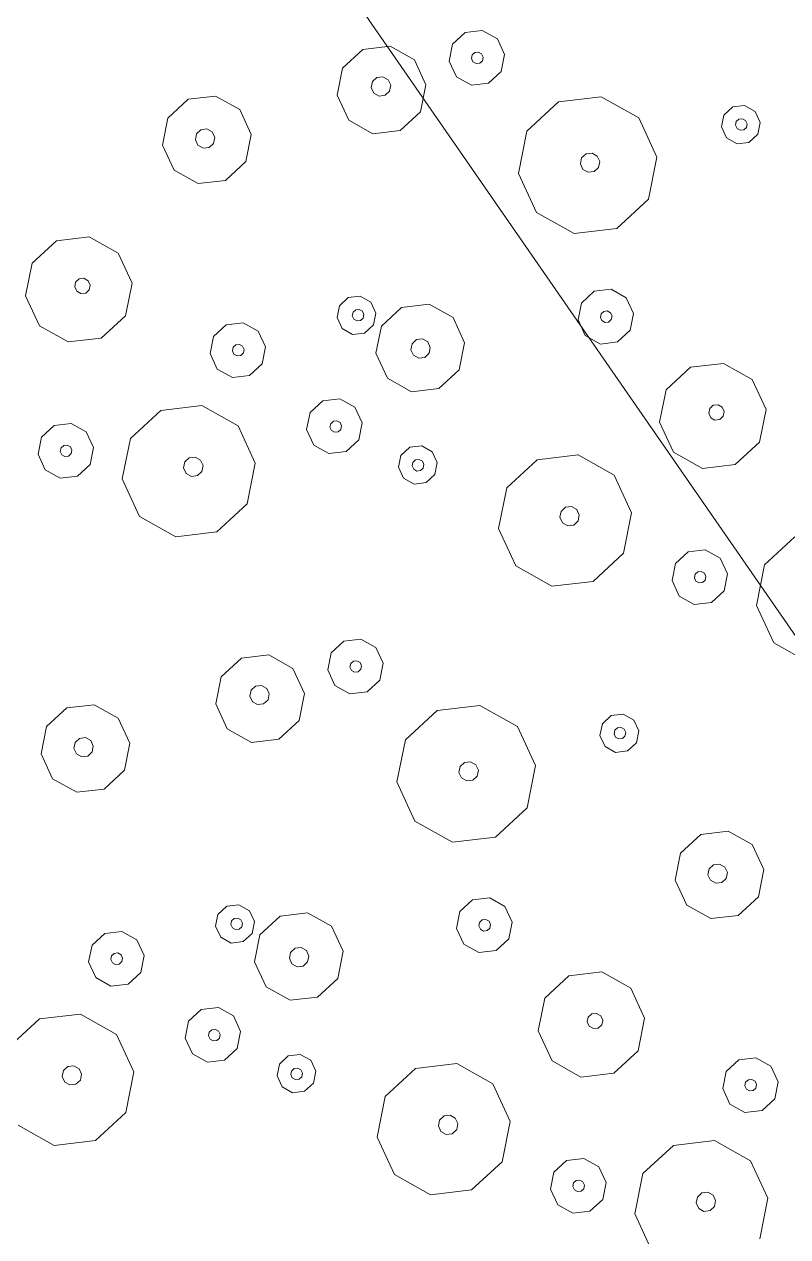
# Model space of a CAD drawing. Header units: metres. Extents: x -2858 to 512, y -1995 to 1252.
# Drawn here: x -572.167 to -569.978, y 418.468 to 421.946 of the extents above; entities that cross this region are included whole.
import ezdxf
from ezdxf.lldxf.tags import DXFTag

# ---------------------------------------------------------------- set-up
doc = ezdxf.new("R2010")
doc.units = ezdxf.units.M
doc.layers.add('Calque commun', color=7, linetype='Continuous')
tags = doc.linetypes.add('HIDDENX2', pattern=[0.75, 0.5, -0.25]).pattern_tags.tags
tags[6:7] = [DXFTag(74, 4), DXFTag(75, 0), DXFTag(340, '0'), DXFTag(46, 1.0), DXFTag(50, 0.0), DXFTag(44, 0.0), DXFTag(45, 0.0)]
tags[4:5] = [DXFTag(74, 4), DXFTag(75, 0), DXFTag(340, '0'), DXFTag(46, 1.0), DXFTag(50, 0.0), DXFTag(44, 0.0), DXFTag(45, 0.0)]

# ---------------------------------------------------------------- blocks, each defined once
blk = doc.blocks.new('pattern')
at = {"layer": 'Calque commun', "color": 54, "linetype": 'Continuous', "lineweight": 9}
for p, q in [((62.8401, 52.5168), (62.9423, 52.5772)), ((62.7929, 52.408), (62.8401, 52.5168)), ((62.8187, 52.2922), (62.7929, 52.408)), ((62.9382, 52.3938), (62.9451, 52.4096)), ((62.942, 52.3769), (62.9382, 52.3938)), ((62.9451, 52.4096), (62.96, 52.4184)), ((62.96, 52.4184), (62.9772, 52.4168)), ((62.9772, 52.4168), (62.9902, 52.4053)), ((62.9939, 52.3885), (62.9871, 52.3726)), ((62.9902, 52.4053), (62.9939, 52.3885)), ((62.9549, 52.3654), (62.942, 52.3769)), ((62.9722, 52.3638), (62.9549, 52.3654)), ((62.9871, 52.3726), (62.9722, 52.3638)), ((63.1752, 52.3716), (63.128, 52.2627)), ((62.5717, 52.3158), (62.6142, 52.3409)), ((62.6142, 52.3409), (62.6635, 52.3362)), ((62.6635, 52.3362), (62.7005, 52.3035)), ((62.552, 52.2704), (62.5717, 52.3158)), ((62.7005, 52.3035), (62.7113, 52.2553)), ((62.9077, 52.2136), (62.8187, 52.2922)), ((62.5627, 52.2222), (62.552, 52.2704)), ((62.6142, 52.2653), (62.6183, 52.2748)), ((62.6164, 52.2552), (62.6142, 52.2653)), ((62.6242, 52.2483), (62.6164, 52.2552)), ((62.6183, 52.2748), (62.6273, 52.2801)), ((62.6346, 52.2473), (62.6242, 52.2483)), ((62.6273, 52.2801), (62.6376, 52.2791)), ((62.6435, 52.2526), (62.6346, 52.2473)), ((62.6376, 52.2791), (62.6454, 52.2723)), ((62.6476, 52.2621), (62.6435, 52.2526)), ((62.6454, 52.2723), (62.6476, 52.2621)), ((62.7113, 52.2553), (62.6916, 52.2099)), ((63.128, 52.2627), (63.0258, 52.2024)), ((62.5998, 52.1895), (62.5627, 52.2222)), ((63.0258, 52.2024), (62.9077, 52.2136)), ((62.649, 52.1848), (62.5998, 52.1895)), ((62.6916, 52.2099), (62.649, 52.1848)), ((63.116, 52.1408), (63.1585, 52.166)), ((63.1585, 52.166), (63.2078, 52.1613)), ((63.2078, 52.1613), (63.2448, 52.1286)), ((63.0963, 52.0955), (63.116, 52.1408)), ((63.2448, 52.1286), (63.2556, 52.0803)), ((63.1071, 52.0472), (63.0963, 52.0955)), ((63.1585, 52.0903), (63.1626, 52.0999)), ((63.1608, 52.0802), (63.1585, 52.0903)), ((63.1685, 52.0733), (63.1608, 52.0802)), ((63.1626, 52.0999), (63.1716, 52.1051)), ((63.1789, 52.0723), (63.1685, 52.0733)), ((63.1716, 52.1051), (63.1819, 52.1042)), ((63.1878, 52.0776), (63.1789, 52.0723)), ((63.1819, 52.1042), (63.1897, 52.0973)), ((63.1919, 52.0872), (63.1878, 52.0776)), ((63.1897, 52.0973), (63.1919, 52.0872)), ((63.2556, 52.0803), (63.2359, 52.0349)), ((63.1441, 52.0145), (63.1071, 52.0472)), ((63.1933, 52.0098), (63.1441, 52.0145)), ((63.2359, 52.0349), (63.1933, 52.0098)), ((62.691, 51.9088), (62.7728, 51.9571)), ((62.7728, 51.9571), (62.8673, 51.9481)), ((62.8673, 51.9481), (62.9384, 51.8853)), ((62.1454, 51.8792), (62.2135, 51.9194)), ((62.2135, 51.9194), (62.2923, 51.9119)), ((62.2923, 51.9119), (62.3516, 51.8596)), ((62.6533, 51.8217), (62.691, 51.9088)), ((62.1139, 51.8066), (62.1454, 51.8792)), ((62.9384, 51.8853), (62.9591, 51.7926)), ((63.1686, 51.8189), (63.2708, 51.8792)), ((63.2708, 51.8792), (63.3889, 51.868)), ((63.3889, 51.868), (63.4778, 51.7894)), ((62.3516, 51.8596), (62.3688, 51.7824)), ((62.775, 51.8231), (62.7869, 51.8301)), ((62.7869, 51.8301), (62.8007, 51.8288)), ((62.1311, 51.7294), (62.1139, 51.8066)), ((62.2144, 51.7908), (62.2212, 51.8067)), ((62.2212, 51.8067), (62.2361, 51.8155)), ((62.2361, 51.8155), (62.2534, 51.8138)), ((62.2534, 51.8138), (62.2663, 51.8024)), ((62.2663, 51.8024), (62.2701, 51.7855)), ((62.6739, 51.7291), (62.6533, 51.8217)), ((62.7695, 51.8104), (62.775, 51.8231)), ((62.7725, 51.7969), (62.7695, 51.8104)), ((62.7829, 51.7877), (62.7725, 51.7969)), ((62.8007, 51.8288), (62.8111, 51.8196)), ((62.8141, 51.8061), (62.8086, 51.7934)), ((62.8111, 51.8196), (62.8141, 51.8061)), ((63.1214, 51.71), (63.1686, 51.8189)), ((62.2181, 51.7739), (62.2144, 51.7908)), ((62.2311, 51.7624), (62.2181, 51.7739)), ((62.2483, 51.7608), (62.2311, 51.7624)), ((62.2632, 51.7696), (62.2483, 51.7608)), ((62.2701, 51.7855), (62.2632, 51.7696)), ((62.3688, 51.7824), (62.3373, 51.7098)), ((62.7967, 51.7864), (62.7829, 51.7877)), ((62.8086, 51.7934), (62.7967, 51.7864)), ((62.9591, 51.7926), (62.9213, 51.7055)), ((63.4778, 51.7894), (63.5036, 51.6736)), ((62.1904, 51.6771), (62.1311, 51.7294)), ((62.7451, 51.6663), (62.6739, 51.7291)), ((62.3373, 51.7098), (62.2692, 51.6696)), ((62.9213, 51.7055), (62.8396, 51.6573)), ((63.1472, 51.5942), (63.1214, 51.71)), ((63.2667, 51.6958), (63.2735, 51.7117)), ((63.2704, 51.6789), (63.2667, 51.6958)), ((63.2735, 51.7117), (63.2884, 51.7205)), ((63.2884, 51.7205), (63.3057, 51.7189)), ((63.3057, 51.7189), (63.3186, 51.7074)), ((63.3224, 51.6905), (63.3155, 51.6746)), ((63.3186, 51.7074), (63.3224, 51.6905)), ((62.2692, 51.6696), (62.1904, 51.6771)), ((62.8396, 51.6573), (62.7451, 51.6663)), ((63.2834, 51.6675), (63.2704, 51.6789)), ((63.3006, 51.6658), (63.2834, 51.6675)), ((63.3155, 51.6746), (63.3006, 51.6658)), ((63.5036, 51.6736), (63.4564, 51.5648)), ((63.2361, 51.5157), (63.1472, 51.5942)), ((61.6162, 51.5822), (61.642, 51.4664)), ((63.4564, 51.5648), (63.3542, 51.5044)), ((63.3542, 51.5044), (63.2361, 51.5157)), ((61.642, 51.4664), (61.5948, 51.3575)), ((62.7389, 51.4415), (62.7815, 51.4667)), ((62.7815, 51.4667), (62.8307, 51.462)), ((62.8307, 51.462), (62.8678, 51.4293)), ((62.7192, 51.3962), (62.7389, 51.4415)), ((62.8678, 51.4293), (62.8785, 51.381)), ((62.73, 51.3479), (62.7192, 51.3962)), ((62.7814, 51.3911), (62.7856, 51.4006)), ((62.7837, 51.3809), (62.7814, 51.3911)), ((62.7915, 51.3741), (62.7837, 51.3809)), ((62.7856, 51.4006), (62.7945, 51.4059)), ((62.7945, 51.4059), (62.8049, 51.4049)), ((62.8108, 51.3783), (62.8018, 51.3731)), ((62.8049, 51.4049), (62.8126, 51.398)), ((62.8149, 51.3879), (62.8108, 51.3783)), ((62.8126, 51.398), (62.8149, 51.3879)), ((62.8785, 51.381), (62.8589, 51.3356)), ((61.5948, 51.3575), (61.4926, 51.2972)), ((62.0744, 51.3149), (62.0882, 51.3467)), ((62.0882, 51.3467), (62.118, 51.3643)), ((62.118, 51.3643), (62.1524, 51.361)), ((62.1524, 51.361), (62.1784, 51.3381)), ((62.7671, 51.3152), (62.73, 51.3479)), ((62.8018, 51.3731), (62.7915, 51.3741)), ((61.4926, 51.2972), (61.3745, 51.3084)), ((62.0819, 51.2812), (62.0744, 51.3149)), ((62.1122, 51.3121), (62.1163, 51.3216)), ((62.1144, 51.302), (62.1122, 51.3121)), ((62.1163, 51.3216), (62.1253, 51.3269)), ((62.1253, 51.3269), (62.1356, 51.3259)), ((62.1356, 51.3259), (62.1434, 51.319)), ((62.1456, 51.3089), (62.1415, 51.2994)), ((62.1434, 51.319), (62.1456, 51.3089)), ((62.1784, 51.3381), (62.1859, 51.3043)), ((62.8163, 51.3105), (62.7671, 51.3152)), ((62.8589, 51.3356), (62.8163, 51.3105)), ((63.4195, 51.2762), (63.4332, 51.308)), ((63.4332, 51.308), (63.463, 51.3256)), ((63.463, 51.3256), (63.4975, 51.3223)), ((63.4975, 51.3223), (63.5234, 51.2994)), ((62.1079, 51.2583), (62.0819, 51.2812)), ((62.1222, 51.2951), (62.1144, 51.302)), ((62.1326, 51.2941), (62.1222, 51.2951)), ((62.1415, 51.2994), (62.1326, 51.2941)), ((62.1859, 51.3043), (62.1721, 51.2726)), ((63.427, 51.2424), (63.4195, 51.2762)), ((63.4589, 51.2735), (63.463, 51.283)), ((63.4612, 51.2633), (63.4589, 51.2735)), ((63.463, 51.283), (63.472, 51.2883)), ((63.472, 51.2883), (63.4823, 51.2873)), ((63.4823, 51.2873), (63.4901, 51.2804)), ((63.4901, 51.2804), (63.4924, 51.2703)), ((63.5234, 51.2994), (63.531, 51.2656)), ((61.5828, 51.2356), (61.6254, 51.2608)), ((61.6254, 51.2608), (61.6746, 51.2561)), ((61.6746, 51.2561), (61.7117, 51.2234)), ((62.1423, 51.255), (62.1079, 51.2583)), ((62.1721, 51.2726), (62.1423, 51.255)), ((62.3599, 51.1924), (62.4663, 51.2552)), ((62.4663, 51.2552), (62.5894, 51.2435)), ((62.5894, 51.2435), (62.682, 51.1617)), ((63.4529, 51.2195), (63.427, 51.2424)), ((63.4689, 51.2565), (63.4612, 51.2633)), ((63.4793, 51.2555), (63.4689, 51.2565)), ((63.4882, 51.2607), (63.4793, 51.2555)), ((63.4924, 51.2703), (63.4882, 51.2607)), ((63.531, 51.2656), (63.5172, 51.2338)), ((61.5631, 51.1903), (61.5828, 51.2356)), ((61.7117, 51.2234), (61.7224, 51.1751)), ((63.4874, 51.2162), (63.4529, 51.2195)), ((63.5172, 51.2338), (63.4874, 51.2162)), ((61.5739, 51.142), (61.5631, 51.1903)), ((61.6253, 51.1852), (61.6295, 51.1947)), ((61.6276, 51.175), (61.6253, 51.1852)), ((61.6354, 51.1681), (61.6276, 51.175)), ((61.6295, 51.1947), (61.6384, 51.2)), ((61.6384, 51.2), (61.6487, 51.199)), ((61.6546, 51.1724), (61.6457, 51.1672)), ((61.6487, 51.199), (61.6565, 51.1921)), ((61.6588, 51.182), (61.6546, 51.1724)), ((61.6565, 51.1921), (61.6588, 51.182)), ((61.7224, 51.1751), (61.7027, 51.1297)), ((62.3107, 51.0789), (62.3599, 51.1924)), ((63.1245, 51.1369), (63.1926, 51.1771)), ((63.1926, 51.1771), (63.2714, 51.1696)), ((63.2714, 51.1696), (63.3307, 51.1173)), ((61.6109, 51.1093), (61.5739, 51.142)), ((61.6457, 51.1672), (61.6354, 51.1681)), ((62.682, 51.1617), (62.7089, 51.041)), ((63.093, 51.0643), (63.1245, 51.1369)), ((61.6602, 51.1046), (61.6109, 51.1093)), ((61.7027, 51.1297), (61.6602, 51.1046)), ((63.3307, 51.1173), (63.3479, 51.0401)), ((62.3376, 50.9583), (62.3107, 51.0789)), ((62.4719, 51.0632), (62.4788, 51.0791)), ((62.4788, 51.0791), (62.4937, 51.0879)), ((62.4937, 51.0879), (62.5109, 51.0863)), ((62.5109, 51.0863), (62.5239, 51.0748)), ((62.5239, 51.0748), (62.5277, 51.0579)), ((63.1102, 50.9871), (63.093, 51.0643)), ((63.1933, 51.0567), (63.2002, 51.0725)), ((63.2002, 51.0725), (63.2151, 51.0813)), ((63.2151, 51.0813), (63.2323, 51.0797)), ((63.2323, 51.0797), (63.2453, 51.0682)), ((63.2453, 51.0682), (63.249, 51.0513)), ((63.4726, 51.0259), (63.4922, 51.0713)), ((63.4922, 51.0713), (63.5348, 51.0964)), ((63.5348, 51.0964), (63.584, 51.0917)), ((63.584, 51.0917), (63.6211, 51.059)), ((61.1579, 51.0036), (61.2396, 51.0519)), ((61.2396, 51.0519), (61.3341, 51.0429)), ((61.3341, 51.0429), (61.4053, 50.9801)), ((62.4757, 51.0463), (62.4719, 51.0632)), ((62.4887, 51.0349), (62.4757, 51.0463)), ((62.5059, 51.0332), (62.4887, 51.0349)), ((62.5208, 51.042), (62.5059, 51.0332)), ((62.5277, 51.0579), (62.5208, 51.042)), ((62.7089, 51.041), (62.6597, 50.9276)), ((63.197, 51.0398), (63.1933, 51.0567)), ((63.21, 51.0283), (63.197, 51.0398)), ((63.2421, 51.0355), (63.2272, 51.0267)), ((63.249, 51.0513), (63.2421, 51.0355)), ((63.3479, 51.0401), (63.3164, 50.9675)), ((63.5335, 51.0237), (63.5376, 51.0333)), ((63.5376, 51.0333), (63.5465, 51.0385)), ((63.5465, 51.0385), (63.5569, 51.0375)), ((63.5569, 51.0375), (63.5647, 51.0307)), ((63.5647, 51.0307), (63.5669, 51.0205)), ((63.6211, 51.059), (63.6318, 51.0107)), ((61.1201, 50.9165), (61.1579, 51.0036)), ((63.2272, 51.0267), (63.21, 51.0283)), ((63.4833, 50.9777), (63.4726, 51.0259)), ((63.5357, 51.0136), (63.5335, 51.0237)), ((63.5435, 51.0067), (63.5357, 51.0136)), ((63.5538, 51.0057), (63.5435, 51.0067)), ((63.5628, 51.011), (63.5538, 51.0057)), ((63.5669, 51.0205), (63.5628, 51.011)), ((63.6318, 51.0107), (63.6122, 50.9654)), ((61.4053, 50.9801), (61.4259, 50.8874)), ((61.6354, 50.9137), (61.7376, 50.974)), ((61.7376, 50.974), (61.8557, 50.9628)), ((61.8557, 50.9628), (61.9447, 50.8842)), ((63.1695, 50.9348), (63.1102, 50.9871)), ((63.3164, 50.9675), (63.2483, 50.9273)), ((63.5204, 50.9449), (63.4833, 50.9777)), ((63.6122, 50.9654), (63.5696, 50.9402)), ((63.7826, 50.9205), (63.8848, 50.9808)), ((63.8848, 50.9808), (64.0029, 50.9696)), ((64.0029, 50.9696), (64.0919, 50.891)), ((62.4302, 50.8765), (62.3376, 50.9583)), ((62.6597, 50.9276), (62.5533, 50.8648)), ((63.2483, 50.9273), (63.1695, 50.9348)), ((63.5696, 50.9402), (63.5204, 50.9449)), ((61.1407, 50.8239), (61.1201, 50.9165)), ((61.2363, 50.9052), (61.2418, 50.9179)), ((61.2393, 50.8917), (61.2363, 50.9052)), ((61.2497, 50.8825), (61.2393, 50.8917)), ((61.2418, 50.9179), (61.2538, 50.9249)), ((61.2538, 50.9249), (61.2675, 50.9236)), ((61.2675, 50.9236), (61.2779, 50.9144)), ((61.2809, 50.9009), (61.2754, 50.8882)), ((61.2779, 50.9144), (61.2809, 50.9009)), ((61.5882, 50.8048), (61.6354, 50.9137)), ((63.2171, 50.8587), (63.2308, 50.8904)), ((63.2308, 50.8904), (63.2606, 50.908)), ((63.2606, 50.908), (63.2951, 50.9048)), ((63.2951, 50.9048), (63.321, 50.8819)), ((63.7354, 50.8116), (63.7826, 50.9205)), ((64.0919, 50.891), (64.1177, 50.7752)), ((61.2635, 50.8812), (61.2497, 50.8825)), ((61.2754, 50.8882), (61.2635, 50.8812)), ((61.4259, 50.8874), (61.3881, 50.8003)), ((61.9447, 50.8842), (61.9705, 50.7684)), ((62.5533, 50.8648), (62.4302, 50.8765)), ((63.2246, 50.8249), (63.2171, 50.8587)), ((63.2527, 50.8583), (63.2568, 50.8678)), ((63.255, 50.8482), (63.2527, 50.8583)), ((63.2568, 50.8678), (63.2658, 50.8731)), ((63.2658, 50.8731), (63.2761, 50.8721)), ((63.2761, 50.8721), (63.2839, 50.8653)), ((63.2839, 50.8653), (63.2862, 50.8551)), ((63.321, 50.8819), (63.3286, 50.8481)), ((61.2119, 50.7611), (61.1407, 50.8239)), ((63.2505, 50.802), (63.2246, 50.8249)), ((63.2628, 50.8413), (63.255, 50.8482)), ((63.2731, 50.8403), (63.2628, 50.8413)), ((63.282, 50.8456), (63.2731, 50.8403)), ((63.2862, 50.8551), (63.282, 50.8456)), ((63.3286, 50.8481), (63.3148, 50.8163)), ((63.8876, 50.8133), (63.9025, 50.8221)), ((63.9025, 50.8221), (63.9197, 50.8204)), ((61.3881, 50.8003), (61.3064, 50.7521)), ((61.614, 50.689), (61.5882, 50.8048)), ((61.7335, 50.7906), (61.7404, 50.8065)), ((61.7372, 50.7737), (61.7335, 50.7906)), ((61.7404, 50.8065), (61.7553, 50.8153)), ((61.7553, 50.8153), (61.7725, 50.8137)), ((61.7725, 50.8137), (61.7855, 50.8022)), ((61.7855, 50.8022), (61.7892, 50.7853)), ((63.285, 50.7987), (63.2505, 50.802)), ((63.3148, 50.8163), (63.285, 50.7987)), ((63.7612, 50.6958), (63.7354, 50.8116)), ((63.8807, 50.7974), (63.8876, 50.8133)), ((63.8845, 50.7805), (63.8807, 50.7974)), ((63.9197, 50.8204), (63.9327, 50.809)), ((63.9364, 50.7921), (63.9296, 50.7762)), ((63.9327, 50.809), (63.9364, 50.7921)), ((61.3064, 50.7521), (61.2119, 50.7611)), ((61.7502, 50.7623), (61.7372, 50.7737)), ((61.7674, 50.7606), (61.7502, 50.7623)), ((61.7823, 50.7694), (61.7674, 50.7606)), ((61.7892, 50.7853), (61.7823, 50.7694)), ((61.9705, 50.7684), (61.9233, 50.6596)), ((63.8974, 50.7691), (63.8845, 50.7805)), ((63.9147, 50.7674), (63.8974, 50.7691)), ((63.9296, 50.7762), (63.9147, 50.7674)), ((63.4945, 50.6741), (63.5142, 50.7194)), ((63.5142, 50.7194), (63.5567, 50.7446)), ((63.5567, 50.7446), (63.6059, 50.7399)), ((63.6059, 50.7399), (63.643, 50.7072)), ((61.7029, 50.6105), (61.614, 50.689)), ((62.4323, 50.6708), (62.4748, 50.6959)), ((62.4748, 50.6959), (62.5241, 50.6912)), ((62.5241, 50.6912), (62.5611, 50.6585)), ((63.5608, 50.6785), (63.5698, 50.6838)), ((63.5698, 50.6838), (63.5801, 50.6828)), ((63.5801, 50.6828), (63.5879, 50.6759)), ((63.643, 50.7072), (63.6538, 50.6589)), ((63.8502, 50.6173), (63.7612, 50.6958)), ((61.9233, 50.6596), (61.8211, 50.5992)), ((62.4126, 50.6254), (62.4323, 50.6708)), ((62.5611, 50.6585), (62.5719, 50.6103)), ((63.5052, 50.6258), (63.4945, 50.6741)), ((63.5567, 50.669), (63.5608, 50.6785)), ((63.5589, 50.6588), (63.5567, 50.669)), ((63.5667, 50.6519), (63.5589, 50.6588)), ((63.5771, 50.651), (63.5667, 50.6519)), ((63.586, 50.6562), (63.5771, 50.651)), ((63.5901, 50.6658), (63.586, 50.6562)), ((63.5879, 50.6759), (63.5901, 50.6658)), ((63.6538, 50.6589), (63.6341, 50.6135)), ((62.4234, 50.5772), (62.4126, 50.6254)), ((62.4748, 50.6203), (62.4789, 50.6298)), ((62.4771, 50.6102), (62.4748, 50.6203)), ((62.4789, 50.6298), (62.4879, 50.6351)), ((62.4879, 50.6351), (62.4982, 50.6341)), ((62.4982, 50.6341), (62.506, 50.6273)), ((62.5082, 50.6171), (62.5041, 50.6076)), ((62.506, 50.6273), (62.5082, 50.6171)), ((63.5423, 50.5931), (63.5052, 50.6258)), ((63.6341, 50.6135), (63.5915, 50.5884)), ((63.9683, 50.606), (63.8502, 50.6173)), ((61.8211, 50.5992), (61.7029, 50.6105)), ((62.4848, 50.6033), (62.4771, 50.6102)), ((62.4952, 50.6023), (62.4848, 50.6033)), ((62.5041, 50.6076), (62.4952, 50.6023)), ((62.5719, 50.6103), (62.5522, 50.5649)), ((62.6473, 50.5604), (62.7154, 50.6006)), ((62.7154, 50.6006), (62.7942, 50.5931)), ((62.7942, 50.5931), (62.8535, 50.5408)), ((63.5915, 50.5884), (63.5423, 50.5931)), ((61.2057, 50.5363), (61.2483, 50.5615)), ((61.2483, 50.5615), (61.2975, 50.5568)), ((61.2975, 50.5568), (61.3346, 50.5241)), ((62.4604, 50.5444), (62.4234, 50.5772)), ((62.5096, 50.5398), (62.4604, 50.5444)), ((62.5522, 50.5649), (62.5096, 50.5398)), ((62.6159, 50.4879), (62.6473, 50.5604)), ((61.1861, 50.491), (61.2057, 50.5363)), ((61.3346, 50.5241), (61.3454, 50.4758)), ((62.8535, 50.5408), (62.8707, 50.4636)), ((61.1968, 50.4427), (61.1861, 50.491)), ((61.2483, 50.4859), (61.2524, 50.4954)), ((61.2505, 50.4757), (61.2483, 50.4859)), ((61.2583, 50.4689), (61.2505, 50.4757)), ((61.2524, 50.4954), (61.2613, 50.5007)), ((61.2613, 50.5007), (61.2717, 50.4997)), ((61.2776, 50.4731), (61.2686, 50.4679)), ((61.2717, 50.4997), (61.2795, 50.4928)), ((61.2817, 50.4827), (61.2776, 50.4731)), ((61.2795, 50.4928), (61.2817, 50.4827)), ((61.3454, 50.4758), (61.3257, 50.4304)), ((62.6331, 50.4106), (62.6159, 50.4879)), ((62.7088, 50.4705), (62.7157, 50.4864)), ((62.7157, 50.4864), (62.7306, 50.4952)), ((62.7306, 50.4952), (62.7479, 50.4935)), ((62.7479, 50.4935), (62.7608, 50.4821)), ((62.7608, 50.4821), (62.7646, 50.4652)), ((60.5412, 50.4098), (60.555, 50.4415)), ((60.555, 50.4415), (60.5848, 50.4591)), ((60.5848, 50.4591), (60.6193, 50.4558)), ((60.6193, 50.4558), (60.6452, 50.4329)), ((61.2339, 50.41), (61.1968, 50.4427)), ((61.2686, 50.4679), (61.2583, 50.4689)), ((62.7126, 50.4536), (62.7088, 50.4705)), ((62.7256, 50.4421), (62.7126, 50.4536)), ((62.7428, 50.4405), (62.7256, 50.4421)), ((62.7577, 50.4493), (62.7428, 50.4405)), ((62.7646, 50.4652), (62.7577, 50.4493)), ((62.8707, 50.4636), (62.8392, 50.391)), ((60.5488, 50.376), (60.5412, 50.4098)), ((60.579, 50.4069), (60.5831, 50.4164)), ((60.5813, 50.3968), (60.579, 50.4069)), ((60.5831, 50.4164), (60.5921, 50.4217)), ((60.5921, 50.4217), (60.6024, 50.4207)), ((60.6024, 50.4207), (60.6102, 50.4138)), ((60.6125, 50.4037), (60.6083, 50.3942)), ((60.6102, 50.4138), (60.6125, 50.4037)), ((60.6452, 50.4329), (60.6527, 50.3991)), ((61.2831, 50.4053), (61.2339, 50.41)), ((61.3257, 50.4304), (61.2831, 50.4053)), ((61.9001, 50.4028), (61.9299, 50.4204)), ((61.9299, 50.4204), (61.9643, 50.4171)), ((61.9643, 50.4171), (61.9903, 50.3942)), ((62.6924, 50.3583), (62.6331, 50.4106)), ((60.5747, 50.3531), (60.5488, 50.376)), ((60.589, 50.3899), (60.5813, 50.3968)), ((60.5994, 50.3889), (60.589, 50.3899)), ((60.6083, 50.3942), (60.5994, 50.3889)), ((60.6527, 50.3991), (60.639, 50.3674)), ((61.8863, 50.371), (61.9001, 50.4028)), ((61.8938, 50.3372), (61.8863, 50.371)), ((61.9257, 50.3683), (61.9299, 50.3778)), ((61.9299, 50.3778), (61.9388, 50.3831)), ((61.9388, 50.3831), (61.9491, 50.3821)), ((61.9491, 50.3821), (61.9569, 50.3752)), ((61.9569, 50.3752), (61.9592, 50.3651)), ((61.9903, 50.3942), (61.9978, 50.3604)), ((62.8392, 50.391), (62.7711, 50.3508)), ((60.6092, 50.3498), (60.5747, 50.3531)), ((60.639, 50.3674), (60.6092, 50.3498)), ((60.8267, 50.2872), (60.9331, 50.35)), ((60.9331, 50.35), (61.0562, 50.3383)), ((61.0562, 50.3383), (61.1489, 50.2565)), ((61.9198, 50.3143), (61.8938, 50.3372)), ((61.928, 50.3581), (61.9257, 50.3683)), ((61.9358, 50.3513), (61.928, 50.3581)), ((61.9461, 50.3503), (61.9358, 50.3513)), ((61.9551, 50.3556), (61.9461, 50.3503)), ((61.9592, 50.3651), (61.9551, 50.3556)), ((61.9978, 50.3604), (61.984, 50.3286)), ((62.7711, 50.3508), (62.6924, 50.3583)), ((61.9542, 50.311), (61.9198, 50.3143)), ((61.984, 50.3286), (61.9542, 50.311)), ((63.0879, 50.2829), (63.156, 50.3231)), ((63.156, 50.3231), (63.2348, 50.3156)), ((63.2348, 50.3156), (63.2941, 50.2632)), ((60.7775, 50.1738), (60.8267, 50.2872)), ((61.5913, 50.2317), (61.6595, 50.2719)), ((61.6595, 50.2719), (61.7382, 50.2644)), ((61.7382, 50.2644), (61.7975, 50.2121)), ((63.0564, 50.2103), (63.0879, 50.2829)), ((61.1489, 50.2565), (61.1757, 50.1358)), ((61.5599, 50.1591), (61.5913, 50.2317)), ((63.2941, 50.2632), (63.3113, 50.186)), ((61.7975, 50.2121), (61.8147, 50.1349)), ((63.0736, 50.1331), (63.0564, 50.2103)), ((63.1569, 50.1944), (63.1637, 50.2103)), ((63.1637, 50.2103), (63.1786, 50.2191)), ((63.1786, 50.2191), (63.1959, 50.2175)), ((63.1959, 50.2175), (63.2088, 50.206)), ((63.2088, 50.206), (63.2126, 50.1891)), ((60.8044, 50.0531), (60.7775, 50.1738)), ((60.9387, 50.158), (60.9456, 50.1739)), ((60.9456, 50.1739), (60.9605, 50.1827)), ((60.9605, 50.1827), (60.9778, 50.1811)), ((60.9778, 50.1811), (60.9907, 50.1696)), ((60.9907, 50.1696), (60.9945, 50.1527)), ((61.6601, 50.1515), (61.667, 50.1673)), ((61.667, 50.1673), (61.6819, 50.1761)), ((61.6819, 50.1761), (61.6991, 50.1745)), ((61.6991, 50.1745), (61.7121, 50.163)), ((61.7121, 50.163), (61.7158, 50.1462)), ((61.9394, 50.1207), (61.9591, 50.1661)), ((61.9591, 50.1661), (62.0016, 50.1912)), ((62.0016, 50.1912), (62.0508, 50.1865)), ((62.0508, 50.1865), (62.0879, 50.1538)), ((63.1606, 50.1775), (63.1569, 50.1944)), ((63.1736, 50.1661), (63.1606, 50.1775)), ((63.1908, 50.1644), (63.1736, 50.1661)), ((63.2057, 50.1732), (63.1908, 50.1644)), ((63.2126, 50.1891), (63.2057, 50.1732)), ((63.3113, 50.186), (63.2798, 50.1134)), ((60.9425, 50.1411), (60.9387, 50.158)), ((60.9555, 50.1297), (60.9425, 50.1411)), ((60.9727, 50.128), (60.9555, 50.1297)), ((60.9876, 50.1368), (60.9727, 50.128)), ((60.9945, 50.1527), (60.9876, 50.1368)), ((61.1757, 50.1358), (61.1266, 50.0224)), ((61.5771, 50.0819), (61.5599, 50.1591)), ((61.6639, 50.1346), (61.6601, 50.1515)), ((61.6768, 50.1231), (61.6639, 50.1346)), ((61.709, 50.1303), (61.6941, 50.1215)), ((61.7158, 50.1462), (61.709, 50.1303)), ((61.8147, 50.1349), (61.7832, 50.0623)), ((62.0003, 50.1185), (62.0044, 50.1281)), ((62.0044, 50.1281), (62.0134, 50.1333)), ((62.0134, 50.1333), (62.0237, 50.1323)), ((62.0237, 50.1323), (62.0315, 50.1255)), ((62.0315, 50.1255), (62.0337, 50.1153)), ((62.0879, 50.1538), (62.0987, 50.1056)), ((63.1329, 50.0807), (63.0736, 50.1331)), ((61.6941, 50.1215), (61.6768, 50.1231)), ((61.9501, 50.0725), (61.9394, 50.1207)), ((62.0025, 50.1084), (62.0003, 50.1185)), ((62.0103, 50.1015), (62.0025, 50.1084)), ((62.0207, 50.1005), (62.0103, 50.1015)), ((62.0296, 50.1058), (62.0207, 50.1005)), ((62.0337, 50.1153), (62.0296, 50.1058)), ((62.0987, 50.1056), (62.079, 50.0602)), ((63.2798, 50.1134), (63.2117, 50.0732)), ((61.6364, 50.0296), (61.5771, 50.0819)), ((61.7832, 50.0623), (61.7151, 50.0221)), ((61.9872, 50.0397), (61.9501, 50.0725)), ((62.079, 50.0602), (62.0364, 50.035)), ((62.2494, 50.0153), (62.3516, 50.0756)), ((62.3516, 50.0756), (62.4698, 50.0644)), ((62.4698, 50.0644), (62.5587, 49.9858)), ((63.2117, 50.0732), (63.1329, 50.0807)), ((60.8971, 49.9713), (60.8044, 50.0531)), ((61.1266, 50.0224), (61.0201, 49.9596)), ((61.7151, 50.0221), (61.6364, 50.0296)), ((62.0364, 50.035), (61.9872, 50.0397)), ((61.6977, 49.9853), (61.7275, 50.0028)), ((61.7275, 50.0028), (61.7619, 49.9996)), ((61.7619, 49.9996), (61.7879, 49.9767)), ((62.2022, 49.9064), (62.2494, 50.0153)), ((61.0201, 49.9596), (60.8971, 49.9713)), ((61.6839, 49.9535), (61.6977, 49.9853)), ((61.6914, 49.9197), (61.6839, 49.9535)), ((61.7195, 49.9531), (61.7237, 49.9627)), ((61.7218, 49.943), (61.7195, 49.9531)), ((61.7237, 49.9627), (61.7326, 49.9679)), ((61.7326, 49.9679), (61.743, 49.9669)), ((61.743, 49.9669), (61.7507, 49.9601)), ((61.7507, 49.9601), (61.753, 49.9499)), ((61.7879, 49.9767), (61.7954, 49.9429)), ((62.5587, 49.9858), (62.5845, 49.87)), ((61.7174, 49.8968), (61.6914, 49.9197)), ((61.7296, 49.9361), (61.7218, 49.943)), ((61.7399, 49.9351), (61.7296, 49.9361)), ((61.7489, 49.9404), (61.7399, 49.9351)), ((61.753, 49.9499), (61.7489, 49.9404)), ((61.7954, 49.9429), (61.7816, 49.9111)), ((62.3544, 49.9081), (62.3693, 49.9169)), ((62.3693, 49.9169), (62.3865, 49.9152)), ((61.7518, 49.8935), (61.7174, 49.8968)), ((61.7816, 49.9111), (61.7518, 49.8935)), ((62.228, 49.7906), (62.2022, 49.9064)), ((62.3475, 49.8922), (62.3544, 49.9081)), ((62.3513, 49.8753), (62.3475, 49.8922)), ((62.3865, 49.9152), (62.3995, 49.9038)), ((62.4033, 49.8869), (62.3964, 49.871)), ((62.3995, 49.9038), (62.4033, 49.8869)), ((62.3643, 49.8639), (62.3513, 49.8753)), ((62.3815, 49.8622), (62.3643, 49.8639)), ((62.3964, 49.871), (62.3815, 49.8622)), ((62.5845, 49.87), (62.5373, 49.7611)), ((61.9613, 49.7689), (61.981, 49.8142)), ((61.981, 49.8142), (62.0236, 49.8394)), ((62.0236, 49.8394), (62.0728, 49.8347)), ((62.0728, 49.8347), (62.1098, 49.802)), ((60.8991, 49.7656), (60.9417, 49.7907)), ((60.9417, 49.7907), (60.9909, 49.786)), ((60.9909, 49.786), (61.028, 49.7533)), ((62.0276, 49.7733), (62.0366, 49.7786)), ((62.0366, 49.7786), (62.0469, 49.7776)), ((62.0469, 49.7776), (62.0547, 49.7707)), ((62.1098, 49.802), (62.1206, 49.7537)), ((62.317, 49.7121), (62.228, 49.7906)), ((60.8794, 49.7202), (60.8991, 49.7656)), ((61.028, 49.7533), (61.0387, 49.7051)), ((61.9721, 49.7206), (61.9613, 49.7689)), ((62.0235, 49.7638), (62.0276, 49.7733)), ((62.0258, 49.7536), (62.0235, 49.7638)), ((62.0335, 49.7468), (62.0258, 49.7536)), ((62.0439, 49.7458), (62.0335, 49.7468)), ((62.0528, 49.751), (62.0439, 49.7458)), ((62.057, 49.7606), (62.0528, 49.751)), ((62.0547, 49.7707), (62.057, 49.7606)), ((62.1206, 49.7537), (62.1009, 49.7083)), ((62.5373, 49.7611), (62.4351, 49.7008)), ((60.8902, 49.672), (60.8794, 49.7202)), ((60.9416, 49.7151), (60.9458, 49.7246)), ((60.9439, 49.705), (60.9416, 49.7151)), ((60.9458, 49.7246), (60.9547, 49.7299)), ((60.9547, 49.7299), (60.965, 49.7289)), ((60.965, 49.7289), (60.9728, 49.7221)), ((60.9751, 49.7119), (60.9709, 49.7024)), ((60.9728, 49.7221), (60.9751, 49.7119)), ((62.0091, 49.6879), (61.9721, 49.7206)), ((62.1009, 49.7083), (62.0583, 49.6832)), ((62.4351, 49.7008), (62.317, 49.7121)), ((60.9517, 49.6981), (60.9439, 49.705)), ((60.962, 49.6971), (60.9517, 49.6981)), ((60.9709, 49.7024), (60.962, 49.6971)), ((61.0387, 49.7051), (61.019, 49.6597)), ((61.1142, 49.6552), (61.1823, 49.6955)), ((61.1823, 49.6955), (61.261, 49.688)), ((61.261, 49.688), (61.3203, 49.6356)), ((62.0583, 49.6832), (62.0091, 49.6879)), ((60.9272, 49.6392), (60.8902, 49.672)), ((60.9765, 49.6346), (60.9272, 49.6392)), ((61.019, 49.6597), (60.9765, 49.6346)), ((61.0827, 49.5827), (61.1142, 49.6552)), ((62.5056, 49.5939), (62.5253, 49.6393)), ((62.5253, 49.6393), (62.5679, 49.6644)), ((62.5679, 49.6644), (62.6171, 49.6597)), ((62.6171, 49.6597), (62.6542, 49.627)), ((61.3203, 49.6356), (61.3375, 49.5584)), ((62.572, 49.5983), (62.5809, 49.6036)), ((62.5809, 49.6036), (62.5912, 49.6026)), ((62.6542, 49.627), (62.6649, 49.5787)), ((61.0999, 49.5054), (61.0827, 49.5827)), ((61.1757, 49.5653), (61.1826, 49.5812)), ((61.1826, 49.5812), (61.1975, 49.59)), ((61.1975, 49.59), (61.2147, 49.5883)), ((61.2147, 49.5883), (61.2277, 49.5769)), ((61.2277, 49.5769), (61.2314, 49.56)), ((62.5164, 49.5457), (62.5056, 49.5939)), ((62.5678, 49.5888), (62.572, 49.5983)), ((62.5701, 49.5787), (62.5678, 49.5888)), ((62.5779, 49.5718), (62.5701, 49.5787)), ((62.5882, 49.5708), (62.5779, 49.5718)), ((62.5971, 49.5761), (62.5882, 49.5708)), ((62.5912, 49.6026), (62.599, 49.5957)), ((62.6013, 49.5856), (62.5971, 49.5761)), ((62.599, 49.5957), (62.6013, 49.5856)), ((62.6649, 49.5787), (62.6452, 49.5334)), ((61.1794, 49.5484), (61.1757, 49.5653)), ((61.1924, 49.5369), (61.1794, 49.5484)), ((61.2096, 49.5353), (61.1924, 49.5369)), ((61.2245, 49.5441), (61.2096, 49.5353)), ((61.2314, 49.56), (61.2245, 49.5441)), ((61.3375, 49.5584), (61.3061, 49.4858)), ((62.5534, 49.5129), (62.5164, 49.5457)), ((61.1592, 49.4531), (61.0999, 49.5054)), ((62.6027, 49.5082), (62.5534, 49.5129)), ((62.6452, 49.5334), (62.6027, 49.5082)), ((61.3061, 49.4858), (61.2379, 49.4456)), ((61.2379, 49.4456), (61.1592, 49.4531)), ((62.1004, 49.4073), (62.1821, 49.4556)), ((62.1821, 49.4556), (62.2766, 49.4465)), ((62.2766, 49.4465), (62.3478, 49.3837)), ((61.5547, 49.3777), (61.6228, 49.4179)), ((61.6228, 49.4179), (61.7016, 49.4104)), ((61.7016, 49.4104), (61.7609, 49.358)), ((62.0626, 49.3202), (62.1004, 49.4073)), ((61.5233, 49.3051), (61.5547, 49.3777)), ((62.3478, 49.3837), (62.3684, 49.2911)), ((61.7609, 49.358), (61.7781, 49.2808)), ((62.1843, 49.3215), (62.1963, 49.3286)), ((62.1963, 49.3286), (62.21, 49.3272)), ((62.21, 49.3272), (62.2204, 49.3181)), ((61.5405, 49.2279), (61.5233, 49.3051)), ((61.6237, 49.2892), (61.6306, 49.3051)), ((61.6306, 49.3051), (61.6455, 49.3139)), ((61.6455, 49.3139), (61.6627, 49.3123)), ((61.6627, 49.3123), (61.6757, 49.3008)), ((61.6757, 49.3008), (61.6794, 49.2839)), ((62.0832, 49.2275), (62.0626, 49.3202)), ((62.1788, 49.3088), (62.1843, 49.3215)), ((62.1818, 49.2953), (62.1788, 49.3088)), ((62.1922, 49.2862), (62.1818, 49.2953)), ((62.2179, 49.2919), (62.206, 49.2848)), ((62.2234, 49.3046), (62.2179, 49.2919)), ((62.2204, 49.3181), (62.2234, 49.3046)), ((62.3684, 49.2911), (62.3306, 49.204)), ((61.6274, 49.2723), (61.6237, 49.2892)), ((61.6404, 49.2609), (61.6274, 49.2723)), ((61.6576, 49.2593), (61.6404, 49.2609)), ((61.6725, 49.268), (61.6576, 49.2593)), ((61.6794, 49.2839), (61.6725, 49.268)), ((61.7781, 49.2808), (61.7466, 49.2082)), ((62.206, 49.2848), (62.1922, 49.2862)), ((61.5998, 49.1755), (61.5405, 49.2279)), ((62.1544, 49.1647), (62.0832, 49.2275)), ((61.7466, 49.2082), (61.6785, 49.168)), ((62.3306, 49.204), (62.2489, 49.1557)), ((61.6785, 49.168), (61.5998, 49.1755)), ((62.2489, 49.1557), (62.1544, 49.1647))]:
    blk.add_line(p, q, dxfattribs=at)
at = {"layer": 'Calque commun', "color": 7, "linetype": 'Continuous', "lineweight": 9}
mesh = blk.add_polyface(dxfattribs=at)
corners = [(70.8497, 113.5412), (53.8349, 19.1692), (74.7282, 106.3237), (76.0435, 113.5984), (74.769, 106.1763), (58.8077, 18.2701), (114.1703, 105.207), (114.1703, 98.5387)]
mesh.append_faces([[corners[k] for k in face] for face in [(3, 4, 6)]], dxfattribs={"vtx0": -1, "vtx1": -1, "color": 7})
mesh.append_faces([[corners[k] for k in face] for face in [(3, 2, 4)]], dxfattribs={"vtx0": -1, "vtx2": -1, "color": 7})
mesh.append_faces([[corners[k] for k in face] for face in [(5, 2, 1)]], dxfattribs={"vtx1": -1, "color": 7})
mesh.append_faces([[corners[k] for k in face] for face in [(0, 1, 2), (3, 0, 2)]], dxfattribs={"vtx1": -1, "vtx2": -1, "color": 7})
mesh.append_faces([[corners[k] for k in face] for face in [(4, 7, 6)]], dxfattribs={"vtx2": -1, "color": 7})

msp = doc.modelspace()

# ---------------------------------------------------------------- linework, layer by layer
at = {"layer": 'Calque commun', "color": 3, "linetype": 'HIDDENX2', "lineweight": 18, "extrusion": (0, 0, -1)}
for centre, radius, start, end in [((492.6784, 547.6026), 120.3746, 259.883419, 322.052272), ((494.5277, 544.1418), 162.6468, 258.823451, 321.396966), ((494.5277, 544.1418), 162.6468, 258.823451, 321.396966), ((494.5277, 544.1418), 162.6468, 258.823451, 321.396966)]:
    msp.add_arc(centre, radius, start, end, dxfattribs=at)

# ---------------------------------------------------------------- block references
at = {"layer": 'Calque commun', "color": 0, "linetype": 'ByBlock', "lineweight": -2, "rotation": 228.1617603435354}
msp.add_blockref('pattern', (-567.2453, 500.4263), dxfattribs=at)

doc.saveas('drawing.dxf')
